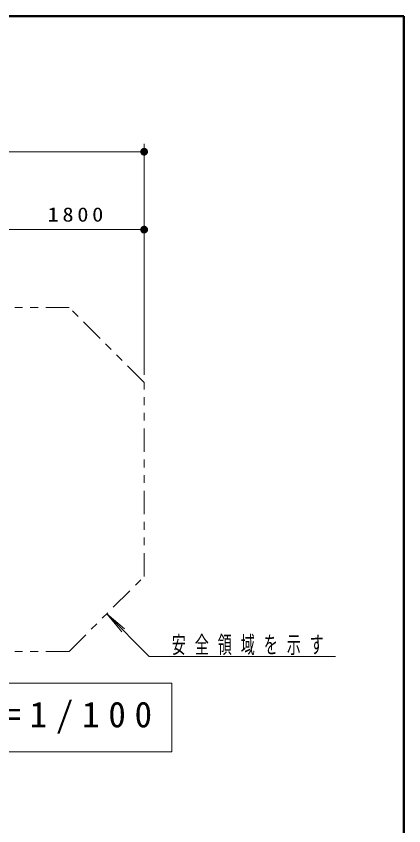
# Model space of a CAD drawing. Units: millimetres on the paper, with parts at other scales. Extents: x -365 to 0, y -19 to 257.
# Drawn here: x -49.8 to 0, y 153.1 to 257 of the extents above; entities that cross this region are included whole.
import ezdxf

# ---------------------------------------------------------------- set-up
doc = ezdxf.new("R2010")
doc.units = ezdxf.units.MM
doc.linetypes.add('USER3', pattern=[8, 3, -1, 1, -1, 1, -1])
doc.layers.add('LY_1', color=7, linetype='Continuous', lineweight=25)
doc.layers.add('LY_3', color=7, linetype='Continuous', lineweight=13)
doc.styles.add('ＭＳ ゴシック', font='')
doc.styles.get('ＭＳ ゴシック').set_extended_font_data('MS Gothic')

# ---------------------------------------------------------------- blocks, each defined once
blk = doc.blocks.new('filled_dot')
at = {"color": 0, "linetype": 'Continuous', "lineweight": -2, "const_width": 1.25}
blk.add_lwpolyline([(-0.625, 0, 1), (0.625, 0, 1)], format="xyb", close=True, dxfattribs=at)

msp = doc.modelspace()

# ---------------------------------------------------------------- linework, layer by layer
at = {"layer": 'LY_1', "lineweight": 13}
for p, q in [((-33.334, 230.607), (-33.334, 240.607)), ((-82.984, 239.607), (-33.334, 239.607)), ((-33.334, 210.996), (-33.334, 230.607)), ((-51.334, 229.607), (-33.334, 229.607)), ((-38.14, 180.294), (-36.211, 177.996)), ((-38.14, 180.294), (-35.841, 178.366)), ((-32.695, 174.849), (-38.14, 180.294)), ((-32.695, 174.849), (-8.778, 174.849)), ((-29.759, 171.389), (-86.559, 171.389)), ((-29.759, 162.589), (-29.759, 171.389)), ((-86.559, 162.589), (-29.759, 162.589))]:
    msp.add_line(p, q, dxfattribs=at)
at = {"layer": 'LY_1', "linetype": 'USER3', "lineweight": 13}
for p, q in [((-42.945, 219.607), (-58.159, 219.607)), ((-33.334, 209.996), (-42.945, 219.607)), ((-33.334, 185.1), (-33.334, 209.996)), ((-42.945, 175.488), (-33.334, 185.1)), ((-42.945, 175.488), (-58.159, 175.488))]:
    msp.add_line(p, q, dxfattribs=at)
at = {"layer": 'LY_3', "lineweight": 50}
for p, q in [((0, 257), (-365, 257)), ((0, 0), (0, 257))]:
    msp.add_line(p, q, dxfattribs=at)

# ---------------------------------------------------------------- block references
at = {"layer": 'LY_1', "lineweight": 13, "xscale": 0.4, "yscale": 0.4, "rotation": 180}
for p in [(-33.334, 239.607), (-33.334, 229.607)]:
    msp.add_blockref('filled_dot', p, dxfattribs=at)

# ---------------------------------------------------------------- texts
at = {"layer": 'LY_1', "style": 'ＭＳ ゴシック'}
for s, insert, char_height, attachment_point in [('\\T1.33;\\W1.15;1800', (-41.913, 230.607), 1.833, 8), ('\\T1.64;\\W0.6;安全領域を示す', (-29.778, 174.999), 2.199, 7), ('\\T1.5;安全領域\\~S=1/100', (-58.159, 166.989), 3.299, 5)]:
    msp.add_mtext(s, dxfattribs=dict(at, insert=insert, char_height=char_height, attachment_point=attachment_point))

doc.saveas('drawing.dxf')
